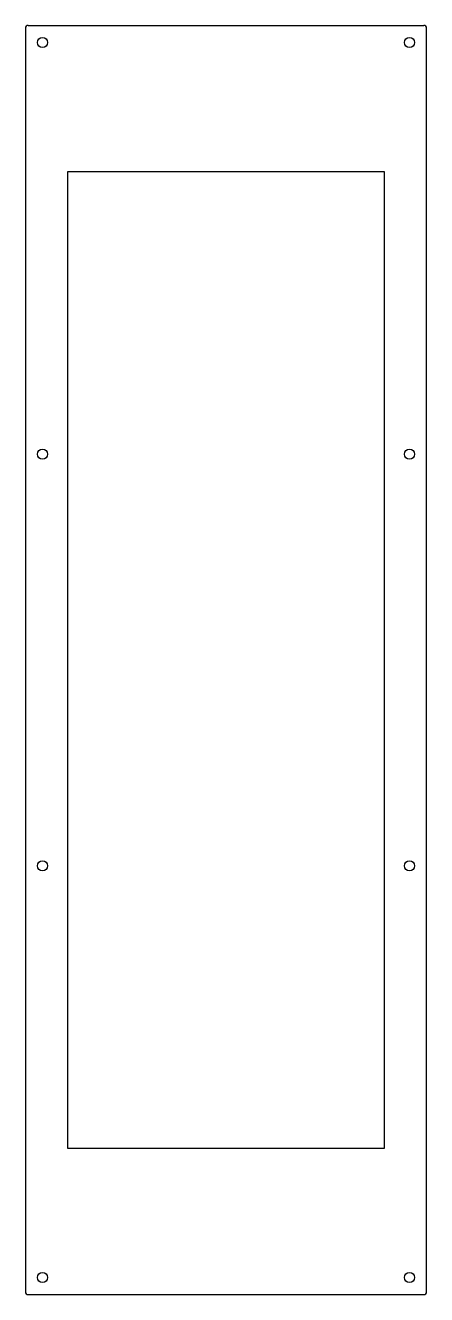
# Model space of a CAD drawing. Header units: millimetres. Extents: x -74 to 74, y -234 to 234.
import ezdxf

# ---------------------------------------------------------------- set-up
doc = ezdxf.new("R2010")
doc.units = ezdxf.units.MM
doc.layers.add('Sketch038', color=7, linetype='CONTINUOUS')

msp = doc.modelspace()

# ---------------------------------------------------------------- linework, layer by layer
at = {"layer": 'Sketch038'}
for p, q in [((-73, 234), (73, 234)), ((-74, 233), (-74, -233)), ((74, -233), (74, 233)), ((-58.5, 180), (-58.5, -180)), ((58.5, 180), (-58.5, 180)), ((58.5, -180), (58.5, 180)), ((-58.5, -180), (58.5, -180)), ((-73, -234), (73, -234))]:
    msp.add_line(p, q, dxfattribs=at)
for centre in [(-67.7, 227.7), (67.7, 227.7), (-67.7, 75.9), (67.7, 75.9), (-67.7, -75.9), (67.7, -75.9), (-67.7, -227.7), (67.7, -227.7)]:
    msp.add_circle(centre, 1.87, dxfattribs=at)
for centre, start, end in [((-73, 233), 90, 180), ((73, 233), 0, 90), ((-73, -233), 180, -90), ((73, -233), -90, 0)]:
    msp.add_arc(centre, 1, start, end, dxfattribs=at)

doc.saveas('drawing.dxf')
